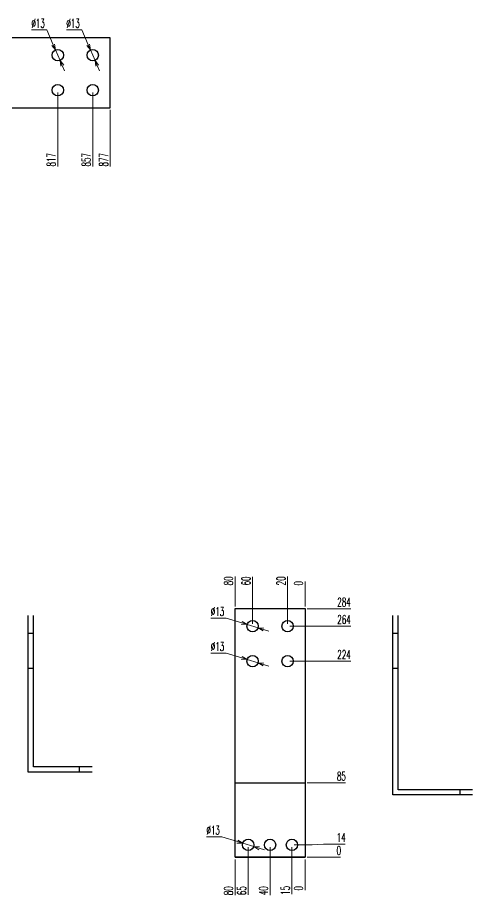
# Model space of a CAD drawing. Header units: millimetres. Extents: x 173893 to 258446, y -176540 to -123824.
# Drawn here: x 203122 to 203643, y -127905 to -126900 of the extents above; entities that cross this region are included whole.
import ezdxf

# ---------------------------------------------------------------- set-up
doc = ezdxf.new("R2010")
doc.units = ezdxf.units.MM
doc.header["$LTSCALE"] = 3
doc.layers.add('@.DM. NÉT CHÍNH', color=7, linetype='Continuous')
doc.layers.add('@.VISIBLE', color=7, linetype='Continuous')
doc.styles.add('Ann_w01', font='romans.shx', dxfattribs={"width": 0.6, "bigfont": 'chineset.shx'})
doc.dimstyles.new('Dim 01_SC05', dxfattribs={"dimscale": 5, "dimtxt": 2, "dimasz": 1.3, "dimexe": 0.5, "dimexo": 0.5, "dimgap": 0.5, "dimtad": 1, "dimtoh": 1, "dimdec": 1, "dimzin": 12, "dimdsep": 46, "dimtxsty": 'Ann_w01', "dimblk": 'OPEN30', "dimcen": 1.5, "dimclrd": 6, "dimclre": 6, "dimclrt": 3, "dimadec": 1, "dimazin": 3, "dimtm": 1e-09, "dimtfac": 1, "dimtdec": 1, "dimtmove": 0, "dimatfit": 3, "dimldrblk": 'OPEN30', "dimfxl": 1, "dimtolj": 1, "dimlwd": 20, "dimlwe": 20, "dimarcsym": 0})

# ---------------------------------------------------------------- blocks, each defined once
blk = doc.blocks.new('*D2681')
at = {"layer": '@.DM. NÉT CHÍNH', "color": 6, "linetype": 'Continuous', "lineweight": 20, "transparency": 16777216}
blk.add_line((203168.4, -126985.3), (203168.4, -127070), dxfattribs=at)
at = {"layer": 'Defpoints', "color": 0, "linetype": 'Continuous', "transparency": 16777216}
for p in [(202351.4, -126962.8), (203168.4, -126982.8), (203168.4, -127052.1)]:
    blk.add_point(p, dxfattribs=at)
at = {"layer": '@.DM. NÉT CHÍNH', "color": 3, "linetype": 'Continuous', "transparency": 16777216, "insert": (203160.9, -127062.3), "char_height": 10, "attachment_point": 5, "rotation": 90, "style": 'Ann_w01'}
blk.add_mtext('\\A1;817', dxfattribs=at)
blk = doc.blocks.new('_Open30')
at = {"color": 0, "linetype": 'ByBlock', "lineweight": -2}
for p, q in [((-1, 0.27), (0, 0)), ((0, 0), (-1, -0.27)), ((0, 0), (-1, 0))]:
    blk.add_line(p, q, dxfattribs=at)
blk = doc.blocks.new('*D2682')
at = {"layer": '@.DM. NÉT CHÍNH', "color": 6, "linetype": 'Continuous', "lineweight": 20, "transparency": 16777216}
blk.add_line((203208.4, -126985.3), (203208.4, -127070), dxfattribs=at)
at = {"layer": 'Defpoints', "color": 0, "linetype": 'Continuous', "transparency": 16777216}
for p in [(202351.4, -126962.8), (203208.4, -126982.8), (203208.4, -127052.1)]:
    blk.add_point(p, dxfattribs=at)
at = {"layer": '@.DM. NÉT CHÍNH', "color": 3, "linetype": 'Continuous', "transparency": 16777216, "insert": (203200.9, -127062.3), "char_height": 10, "attachment_point": 5, "rotation": 90, "style": 'Ann_w01'}
blk.add_mtext('\\A1;857', dxfattribs=at)
blk = doc.blocks.new('*D2683')
at = {"layer": '@.DM. NÉT CHÍNH', "color": 6, "linetype": 'Continuous', "lineweight": 20, "transparency": 16777216}
blk.add_line((203228.4, -127005.3), (203228.4, -127070), dxfattribs=at)
at = {"layer": 'Defpoints', "color": 0, "linetype": 'Continuous', "transparency": 16777216}
for p in [(202351.4, -126962.8), (203228.4, -127002.8), (203228.4, -127052.1)]:
    blk.add_point(p, dxfattribs=at)
at = {"layer": '@.DM. NÉT CHÍNH', "color": 3, "linetype": 'Continuous', "transparency": 16777216, "insert": (203220.9, -127062.3), "char_height": 10, "attachment_point": 5, "rotation": 90, "style": 'Ann_w01'}
blk.add_mtext('\\A1;877', dxfattribs=at)
blk = doc.blocks.new('*D2688')
at = {"layer": '@.DM. NÉT CHÍNH', "color": 6, "linetype": 'Continuous', "lineweight": 20, "transparency": 16777216}
for p, q in [((203178.3, -126913.9), (203196, -126913.9)), ((203196, -126913.9), (203203.3, -126930.9)), ((203211, -126948.8), (203205.8, -126936.8)), ((203213.5, -126954.7), (203216.1, -126960.7))]:
    blk.add_line(p, q, dxfattribs=at)
at = {"layer": 'Defpoints', "color": 0, "linetype": 'Continuous', "transparency": 16777216}
for p in [(203205.8, -126936.8), (203211, -126948.8)]:
    blk.add_point(p, dxfattribs=at)
at = {"layer": '@.DM. NÉT CHÍNH', "color": 6, "linetype": 'Continuous', "lineweight": 20, "transparency": 16777216, "xscale": 6.5, "yscale": 6.5, "zscale": 6.5}
for p, rotation in [((203205.8, -126936.8), 293.2804256442479), ((203211, -126948.8), 113.280425644248)]:
    blk.add_blockref('_Open30', p, dxfattribs=dict(at, rotation=rotation))
at = {"layer": '@.DM. NÉT CHÍNH', "color": 3, "linetype": 'Continuous', "transparency": 16777216, "insert": (203185.9, -126906.4), "char_height": 10, "attachment_point": 5, "style": 'Ann_w01'}
blk.add_mtext('\\A1;∅13', dxfattribs=at)
blk = doc.blocks.new('*D2689')
at = {"layer": '@.DM. NÉT CHÍNH', "color": 6, "linetype": 'Continuous', "lineweight": 20, "transparency": 16777216}
for p, q in [((203138.3, -126913.9), (203156, -126913.9)), ((203156, -126913.9), (203163.3, -126930.9)), ((203171, -126948.8), (203165.8, -126936.8)), ((203173.5, -126954.7), (203176.1, -126960.7))]:
    blk.add_line(p, q, dxfattribs=at)
at = {"layer": 'Defpoints', "color": 0, "linetype": 'Continuous', "transparency": 16777216}
for p in [(203165.8, -126936.8), (203171, -126948.8)]:
    blk.add_point(p, dxfattribs=at)
at = {"layer": '@.DM. NÉT CHÍNH', "color": 6, "linetype": 'Continuous', "lineweight": 20, "transparency": 16777216, "xscale": 6.5, "yscale": 6.5, "zscale": 6.5}
for p, rotation in [((203165.8, -126936.8), 293.2804256441184), ((203171, -126948.8), 113.2804256441184)]:
    blk.add_blockref('_Open30', p, dxfattribs=dict(at, rotation=rotation))
at = {"layer": '@.DM. NÉT CHÍNH', "color": 3, "linetype": 'Continuous', "transparency": 16777216, "insert": (203145.9, -126906.4), "char_height": 10, "attachment_point": 5, "style": 'Ann_w01'}
blk.add_mtext('\\A1;∅13', dxfattribs=at)
blk = doc.blocks.new('*D2713')
at = {"layer": '@.DM. NÉT CHÍNH', "color": 6, "linetype": 'Continuous', "lineweight": 20, "transparency": 16777216}
blk.add_line((203453.7, -127859.4), (203491.9, -127859.4), dxfattribs=at)
at = {"layer": 'Defpoints', "color": 0, "linetype": 'Continuous', "transparency": 16777216}
for p in [(203411.2, -127859.4), (203451.2, -127859.4), (203485.4, -127859.4)]:
    blk.add_point(p, dxfattribs=at)
at = {"layer": '@.DM. NÉT CHÍNH', "color": 3, "linetype": 'Continuous', "transparency": 16777216, "insert": (203489.9, -127851.9), "char_height": 10, "attachment_point": 5, "style": 'Ann_w01'}
blk.add_mtext('\\A1;0', dxfattribs=at)
blk = doc.blocks.new('*D2714')
at = {"layer": '@.DM. NÉT CHÍNH', "color": 6, "linetype": 'Continuous', "lineweight": 20, "transparency": 16777216}
for p, q in [((203438.7, -127845.4), (203459.4, -127845.4)), ((203459.4, -127845.4), (203472.4, -127844.4)), ((203472.4, -127844.4), (203497.1, -127844.4))]:
    blk.add_line(p, q, dxfattribs=at)
at = {"layer": 'Defpoints', "color": 0, "linetype": 'Continuous', "transparency": 16777216}
for p in [(203436.2, -127845.4), (203485.4, -127844.4), (203411.2, -127859.4)]:
    blk.add_point(p, dxfattribs=at)
at = {"layer": '@.DM. NÉT CHÍNH', "color": 3, "linetype": 'Continuous', "transparency": 16777216, "insert": (203492.5, -127836.9), "char_height": 10, "attachment_point": 5, "style": 'Ann_w01'}
blk.add_mtext('\\A1;14', dxfattribs=at)
blk = doc.blocks.new('*D2715')
at = {"layer": '@.DM. NÉT CHÍNH', "color": 6, "linetype": 'Continuous', "lineweight": 20, "transparency": 16777216}
blk.add_line((203453.7, -127774.4), (203497.6, -127774.4), dxfattribs=at)
at = {"layer": 'Defpoints', "color": 0, "linetype": 'Continuous', "transparency": 16777216}
for p in [(203451.2, -127774.4), (203485.4, -127774.4), (203411.2, -127859.4)]:
    blk.add_point(p, dxfattribs=at)
at = {"layer": '@.DM. NÉT CHÍNH', "color": 3, "linetype": 'Continuous', "transparency": 16777216, "insert": (203492.8, -127766.9), "char_height": 10, "attachment_point": 5, "style": 'Ann_w01'}
blk.add_mtext('\\A1;85', dxfattribs=at)
blk = doc.blocks.new('*D2716')
at = {"layer": '@.DM. NÉT CHÍNH', "color": 6, "linetype": 'Continuous', "lineweight": 20, "transparency": 16777216}
blk.add_line((203433.7, -127635.4), (203503.6, -127635.4), dxfattribs=at)
at = {"layer": 'Defpoints', "color": 0, "linetype": 'Continuous', "transparency": 16777216}
for p in [(203431.2, -127635.4), (203485.4, -127635.4), (203411.2, -127859.4)]:
    blk.add_point(p, dxfattribs=at)
at = {"layer": '@.DM. NÉT CHÍNH', "color": 3, "linetype": 'Continuous', "transparency": 16777216, "insert": (203495.8, -127627.9), "char_height": 10, "attachment_point": 5, "style": 'Ann_w01'}
blk.add_mtext('\\A1;224', dxfattribs=at)
blk = doc.blocks.new('*D2717')
at = {"layer": '@.DM. NÉT CHÍNH', "color": 6, "linetype": 'Continuous', "lineweight": 20, "transparency": 16777216}
blk.add_line((203433.7, -127595.4), (203503.6, -127595.4), dxfattribs=at)
at = {"layer": 'Defpoints', "color": 0, "linetype": 'Continuous', "transparency": 16777216}
for p in [(203431.2, -127595.4), (203485.4, -127595.4), (203411.2, -127859.4)]:
    blk.add_point(p, dxfattribs=at)
at = {"layer": '@.DM. NÉT CHÍNH', "color": 3, "linetype": 'Continuous', "transparency": 16777216, "insert": (203495.8, -127587.9), "char_height": 10, "attachment_point": 5, "style": 'Ann_w01'}
blk.add_mtext('\\A1;264', dxfattribs=at)
blk = doc.blocks.new('*D2718')
at = {"layer": '@.DM. NÉT CHÍNH', "color": 6, "linetype": 'Continuous', "lineweight": 20, "transparency": 16777216}
blk.add_line((203453.7, -127575.4), (203503.6, -127575.4), dxfattribs=at)
at = {"layer": 'Defpoints', "color": 0, "linetype": 'Continuous', "transparency": 16777216}
for p in [(203451.2, -127575.4), (203485.4, -127575.4), (203411.2, -127859.4)]:
    blk.add_point(p, dxfattribs=at)
at = {"layer": '@.DM. NÉT CHÍNH', "color": 3, "linetype": 'Continuous', "transparency": 16777216, "insert": (203495.8, -127567.9), "char_height": 10, "attachment_point": 5, "style": 'Ann_w01'}
blk.add_mtext('\\A1;284', dxfattribs=at)
blk = doc.blocks.new('*D2719')
at = {"layer": '@.DM. NÉT CHÍNH', "color": 6, "linetype": 'Continuous', "lineweight": 20, "transparency": 16777216}
blk.add_line((203371.2, -127861.9), (203371.2, -127902.7), dxfattribs=at)
at = {"layer": 'Defpoints', "color": 0, "linetype": 'Continuous', "transparency": 16777216}
for p in [(203371.2, -127859.4), (203451.2, -127859.4), (203371.2, -127890.5)]:
    blk.add_point(p, dxfattribs=at)
at = {"layer": '@.DM. NÉT CHÍNH', "color": 3, "linetype": 'Continuous', "transparency": 16777216, "insert": (203363.7, -127897.8), "char_height": 10, "attachment_point": 5, "rotation": 90, "style": 'Ann_w01'}
blk.add_mtext('\\A1;80', dxfattribs=at)
blk = doc.blocks.new('*D2720')
at = {"layer": '@.DM. NÉT CHÍNH', "color": 6, "linetype": 'Continuous', "lineweight": 20, "transparency": 16777216}
blk.add_line((203386.2, -127847.9), (203386.2, -127902.4), dxfattribs=at)
at = {"layer": 'Defpoints', "color": 0, "linetype": 'Continuous', "transparency": 16777216}
for p in [(203386.2, -127845.4), (203451.2, -127859.4), (203386.2, -127890.5)]:
    blk.add_point(p, dxfattribs=at)
at = {"layer": '@.DM. NÉT CHÍNH', "color": 3, "linetype": 'Continuous', "transparency": 16777216, "insert": (203378.7, -127897.7), "char_height": 10, "attachment_point": 5, "rotation": 90, "style": 'Ann_w01'}
blk.add_mtext('\\A1;65', dxfattribs=at)
blk = doc.blocks.new('*D2721')
at = {"layer": '@.DM. NÉT CHÍNH', "color": 6, "linetype": 'Continuous', "lineweight": 20, "transparency": 16777216}
blk.add_line((203411.2, -127847.9), (203411.2, -127902.7), dxfattribs=at)
at = {"layer": 'Defpoints', "color": 0, "linetype": 'Continuous', "transparency": 16777216}
for p in [(203411.2, -127845.4), (203451.2, -127859.4), (203411.2, -127890.5)]:
    blk.add_point(p, dxfattribs=at)
at = {"layer": '@.DM. NÉT CHÍNH', "color": 3, "linetype": 'Continuous', "transparency": 16777216, "insert": (203403.7, -127897.8), "char_height": 10, "attachment_point": 5, "rotation": 90, "style": 'Ann_w01'}
blk.add_mtext('\\A1;40', dxfattribs=at)
blk = doc.blocks.new('*D2722')
at = {"layer": '@.DM. NÉT CHÍNH', "color": 6, "linetype": 'Continuous', "lineweight": 20, "transparency": 16777216}
blk.add_line((203436.2, -127847.9), (203436.2, -127901.8), dxfattribs=at)
at = {"layer": 'Defpoints', "color": 0, "linetype": 'Continuous', "transparency": 16777216}
for p in [(203436.2, -127845.4), (203451.2, -127859.4), (203436.2, -127890.5)]:
    blk.add_point(p, dxfattribs=at)
at = {"layer": '@.DM. NÉT CHÍNH', "color": 3, "linetype": 'Continuous', "transparency": 16777216, "insert": (203428.7, -127897.4), "char_height": 10, "attachment_point": 5, "rotation": 90, "style": 'Ann_w01'}
blk.add_mtext('\\A1;15', dxfattribs=at)
blk = doc.blocks.new('*D2723')
at = {"layer": '@.DM. NÉT CHÍNH', "color": 6, "linetype": 'Continuous', "lineweight": 20, "transparency": 16777216}
blk.add_line((203451.2, -127861.9), (203451.2, -127897), dxfattribs=at)
at = {"layer": 'Defpoints', "color": 0, "linetype": 'Continuous', "transparency": 16777216}
for p in [(203451.2, -127859.4), (203451.2, -127859.4), (203451.2, -127890.5)]:
    blk.add_point(p, dxfattribs=at)
at = {"layer": '@.DM. NÉT CHÍNH', "color": 3, "linetype": 'Continuous', "transparency": 16777216, "insert": (203443.7, -127895), "char_height": 10, "attachment_point": 5, "rotation": 90, "style": 'Ann_w01'}
blk.add_mtext('\\A1;0', dxfattribs=at)
blk = doc.blocks.new('*D2724')
at = {"layer": '@.DM. NÉT CHÍNH', "color": 6, "linetype": 'Continuous', "lineweight": 20, "transparency": 16777216}
blk.add_line((203371.2, -127572.9), (203371.2, -127538.7), dxfattribs=at)
at = {"layer": 'Defpoints', "color": 0, "linetype": 'Continuous', "transparency": 16777216}
for p in [(203371.2, -127550.9), (203371.2, -127575.4), (203451.2, -127575.4)]:
    blk.add_point(p, dxfattribs=at)
at = {"layer": '@.DM. NÉT CHÍNH', "color": 3, "linetype": 'Continuous', "transparency": 16777216, "insert": (203363.7, -127543.6), "char_height": 10, "attachment_point": 5, "rotation": 90, "style": 'Ann_w01'}
blk.add_mtext('\\A1;80', dxfattribs=at)
blk = doc.blocks.new('*D2725')
at = {"layer": '@.DM. NÉT CHÍNH', "color": 6, "linetype": 'Continuous', "lineweight": 20, "transparency": 16777216}
blk.add_line((203391.2, -127592.9), (203391.2, -127539), dxfattribs=at)
at = {"layer": 'Defpoints', "color": 0, "linetype": 'Continuous', "transparency": 16777216}
for p in [(203391.2, -127550.9), (203451.2, -127575.4), (203391.2, -127595.4)]:
    blk.add_point(p, dxfattribs=at)
at = {"layer": '@.DM. NÉT CHÍNH', "color": 3, "linetype": 'Continuous', "transparency": 16777216, "insert": (203383.7, -127543.7), "char_height": 10, "attachment_point": 5, "rotation": 90, "style": 'Ann_w01'}
blk.add_mtext('\\A1;60', dxfattribs=at)
blk = doc.blocks.new('*D2726')
at = {"layer": '@.DM. NÉT CHÍNH', "color": 6, "linetype": 'Continuous', "lineweight": 20, "transparency": 16777216}
blk.add_line((203431.2, -127592.9), (203431.2, -127538.7), dxfattribs=at)
at = {"layer": 'Defpoints', "color": 0, "linetype": 'Continuous', "transparency": 16777216}
for p in [(203431.2, -127550.9), (203451.2, -127575.4), (203431.2, -127595.4)]:
    blk.add_point(p, dxfattribs=at)
at = {"layer": '@.DM. NÉT CHÍNH', "color": 3, "linetype": 'Continuous', "transparency": 16777216, "insert": (203423.7, -127543.6), "char_height": 10, "attachment_point": 5, "rotation": 90, "style": 'Ann_w01'}
blk.add_mtext('\\A1;20', dxfattribs=at)
blk = doc.blocks.new('*D2727')
at = {"layer": '@.DM. NÉT CHÍNH', "color": 6, "linetype": 'Continuous', "lineweight": 20, "transparency": 16777216}
blk.add_line((203451.2, -127572.9), (203451.2, -127544.4), dxfattribs=at)
at = {"layer": 'Defpoints', "color": 0, "linetype": 'Continuous', "transparency": 16777216}
for p in [(203451.2, -127550.9), (203451.2, -127575.4), (203451.2, -127575.4)]:
    blk.add_point(p, dxfattribs=at)
at = {"layer": '@.DM. NÉT CHÍNH', "color": 3, "linetype": 'Continuous', "transparency": 16777216, "insert": (203443.7, -127546.4), "char_height": 10, "attachment_point": 5, "rotation": 90, "style": 'Ann_w01'}
blk.add_mtext('\\A1;0', dxfattribs=at)
blk = doc.blocks.new('*D2728')
at = {"layer": '@.DM. NÉT CHÍNH', "color": 6, "linetype": 'Continuous', "lineweight": 20, "transparency": 16777216}
for p, q in [((203343.5, -127586.1), (203361.1, -127586.1)), ((203361.1, -127586.1), (203378.8, -127591.6)), ((203397.5, -127597.3), (203385, -127593.5)), ((203403.7, -127599.2), (203409.9, -127601.1))]:
    blk.add_line(p, q, dxfattribs=at)
at = {"layer": 'Defpoints', "color": 0, "linetype": 'Continuous', "transparency": 16777216}
for p in [(203385, -127593.5), (203397.5, -127597.3)]:
    blk.add_point(p, dxfattribs=at)
at = {"layer": '@.DM. NÉT CHÍNH', "color": 6, "linetype": 'Continuous', "lineweight": 20, "transparency": 16777216, "xscale": 6.5, "yscale": 6.5, "zscale": 6.5}
for p, rotation in [((203385, -127593.5), 342.9246767076456), ((203397.5, -127597.3), 162.9246767076456)]:
    blk.add_blockref('_Open30', p, dxfattribs=dict(at, rotation=rotation))
at = {"layer": '@.DM. NÉT CHÍNH', "color": 3, "linetype": 'Continuous', "transparency": 16777216, "insert": (203351.1, -127578.6), "char_height": 10, "attachment_point": 5, "style": 'Ann_w01'}
blk.add_mtext('\\A1;∅13', dxfattribs=at)
blk = doc.blocks.new('*D2729')
at = {"layer": '@.DM. NÉT CHÍNH', "color": 6, "linetype": 'Continuous', "lineweight": 20, "transparency": 16777216}
for p, q in [((203343.5, -127626.1), (203361.1, -127626.1)), ((203361.1, -127626.1), (203378.8, -127631.6)), ((203397.5, -127637.3), (203385, -127633.5)), ((203403.7, -127639.2), (203409.9, -127641.1))]:
    blk.add_line(p, q, dxfattribs=at)
at = {"layer": 'Defpoints', "color": 0, "linetype": 'Continuous', "transparency": 16777216}
for p in [(203385, -127633.5), (203397.5, -127637.3)]:
    blk.add_point(p, dxfattribs=at)
at = {"layer": '@.DM. NÉT CHÍNH', "color": 6, "linetype": 'Continuous', "lineweight": 20, "transparency": 16777216, "xscale": 6.5, "yscale": 6.5, "zscale": 6.5}
for p, rotation in [((203385, -127633.5), 342.9246767080983), ((203397.5, -127637.3), 162.9246767080984)]:
    blk.add_blockref('_Open30', p, dxfattribs=dict(at, rotation=rotation))
at = {"layer": '@.DM. NÉT CHÍNH', "color": 3, "linetype": 'Continuous', "transparency": 16777216, "insert": (203351.1, -127618.6), "char_height": 10, "attachment_point": 5, "style": 'Ann_w01'}
blk.add_mtext('\\A1;∅13', dxfattribs=at)
blk = doc.blocks.new('*D2730')
at = {"layer": '@.DM. NÉT CHÍNH', "color": 6, "linetype": 'Continuous', "lineweight": 20, "transparency": 16777216}
for p, q in [((203338.5, -127836.1), (203356.1, -127836.1)), ((203356.1, -127836.1), (203373.8, -127841.6)), ((203392.5, -127847.3), (203380, -127843.5)), ((203398.7, -127849.2), (203404.9, -127851.1))]:
    blk.add_line(p, q, dxfattribs=at)
at = {"layer": 'Defpoints', "color": 0, "linetype": 'Continuous', "transparency": 16777216}
for p in [(203380, -127843.5), (203392.5, -127847.3)]:
    blk.add_point(p, dxfattribs=at)
at = {"layer": '@.DM. NÉT CHÍNH', "color": 6, "linetype": 'Continuous', "lineweight": 20, "transparency": 16777216, "xscale": 6.5, "yscale": 6.5, "zscale": 6.5}
for p, rotation in [((203380, -127843.5), 342.9246767077261), ((203392.5, -127847.3), 162.9246767077261)]:
    blk.add_blockref('_Open30', p, dxfattribs=dict(at, rotation=rotation))
at = {"layer": '@.DM. NÉT CHÍNH', "color": 3, "linetype": 'Continuous', "transparency": 16777216, "insert": (203346.1, -127828.6), "char_height": 10, "attachment_point": 5, "style": 'Ann_w01'}
blk.add_mtext('\\A1;∅13', dxfattribs=at)

msp = doc.modelspace()

# ---------------------------------------------------------------- linework, layer by layer
at = {"layer": '@.DM. NÉT CHÍNH', "linetype": 'Continuous'}
for p, q in [((203134.62, -127603.34), (203140.62, -127603.34)), ((203551.7, -127603.34), (203557.7, -127603.34)), ((203134.62, -127643.34), (203140.62, -127643.34)), ((203551.7, -127643.34), (203557.7, -127643.34)), ((203193.07, -127756.34), (203193.07, -127762.34)), ((203628.15, -127782.34), (203628.15, -127788.34))]:
    msp.add_line(p, q, dxfattribs=at)
msp.add_lwpolyline([(202351.41, -126922.8), (202351.41, -127002.8), (203228.41, -127002.8), (203228.41, -126922.8)], close=True, dxfattribs=at)
for centre in [(203168.41, -126942.8), (203208.41, -126942.8), (203168.41, -126982.8), (203208.41, -126982.8)]:
    msp.add_circle(centre, 6.5, dxfattribs=at)
at = {"layer": '@.VISIBLE', "color": 1}
msp.add_line((203371.25, -127859.38), (203451.25, -127859.38), dxfattribs=at)
for points in [[(203371.25, -127859.38), (203371.25, -127575.38), (203451.25, -127575.38), (203451.25, -127859.38)], [(203371.25, -127859.38), (203371.25, -127774.38), (203451.25, -127774.38), (203451.25, -127859.38)]]:
    msp.add_lwpolyline(points, close=True, dxfattribs=at)
for points in [[(203207.57, -127762.34), (203134.62, -127762.34), (203134.62, -127583.34)], [(203207.57, -127756.34), (203140.62, -127756.34), (203140.62, -127583.34)], [(203642.65, -127788.34), (203551.7, -127788.34), (203551.7, -127583.34)], [(203642.65, -127782.34), (203557.7, -127782.34), (203557.7, -127583.34)]]:
    msp.add_lwpolyline(points, dxfattribs=at)
for centre in [(203391.25, -127595.38), (203431.25, -127595.38), (203391.25, -127635.38), (203431.25, -127635.38), (203386.25, -127845.38), (203411.25, -127845.38), (203411.25, -127845.38), (203436.25, -127845.38)]:
    msp.add_circle(centre, 6.5, dxfattribs=at)

# ---------------------------------------------------------------- dimensions: what is measured, and where the dimension line sits
at = {"layer": '@.DM. NÉT CHÍNH', "linetype": 'Continuous'}
for p1, p2, picture, middle in [((203170.98, -126948.78), (203165.84, -126936.83), '*D2689', (203145.89, -126913.87)), ((203210.98, -126948.78), (203205.84, -126936.83), '*D2688', (203185.89, -126913.87)), ((203397.46, -127597.29), (203385.04, -127593.47), '*D2728', (203351.07, -127586.13)), ((203397.46, -127637.29), (203385.04, -127633.47), '*D2729', (203351.07, -127626.13)), ((203392.46, -127847.29), (203380.04, -127843.47), '*D2730', (203346.07, -127836.13))]:
    dim = msp.add_diameter_dim_2p(p1=p1, p2=p2, dimstyle='Dim 01_SC05', dxfattribs=at)
    dim.commit()
    dim.dimension.update_dxf_attribs({"geometry": picture, "text_midpoint": middle, "dimtype": 163})
for feature_location, offset, dtype, origin, picture, middle in [((203168.41, -126982.8), (0, -69.29), 1, (202351.41, -126962.8), '*D2681', (203160.91, -127062.31)), ((203208.41, -126982.8), (0, -69.29), 1, (202351.41, -126962.8), '*D2682', (203200.91, -127062.31)), ((203228.41, -127002.8), (0, -49.29), 1, (202351.41, -126962.8), '*D2683', (203220.91, -127062.31)), ((203371.25, -127575.38), (0, 24.46), 1, (203451.25, -127575.38), '*D2724', (203363.75, -127543.56)), ((203391.25, -127595.38), (0, 44.46), 1, (203451.25, -127575.38), '*D2725', (203383.75, -127543.7)), ((203431.25, -127595.38), (0, 44.46), 1, (203451.25, -127575.38), '*D2726', (203423.75, -127543.56)), ((203451.24853126, -127575.37877488), (0, 24.46268888), 1, (203451.24853126, -127575.37877489), '*D2727', (203443.74853126, -127546.41608601)), ((203451.25, -127575.38), (34.18, 0), 0, (203411.25, -127859.38), '*D2718', (203495.78, -127567.88)), ((203431.25, -127595.38), (54.18, 0), 0, (203411.25, -127859.38), '*D2717', (203495.78, -127587.88)), ((203431.25, -127635.38), (54.18, 0), 0, (203411.25, -127859.38), '*D2716', (203495.78, -127627.88)), ((203451.25, -127774.38), (34.18, 0), 0, (203411.25, -127859.38), '*D2715', (203492.78, -127766.88)), ((203436.25, -127845.38), (49.18, 1), 0, (203411.25, -127859.38), '*D2714', (203492.5, -127836.88)), ((203386.25, -127845.38), (0, -45.1), 1, (203451.25, -127859.38), '*D2720', (203378.75, -127897.7)), ((203411.25, -127845.38), (0, -45.1), 1, (203451.25, -127859.38), '*D2721', (203403.75, -127897.84)), ((203451.24853126, -127859.37877488), (34.17723775, 0), 0, (203411.24853126, -127859.37877488), '*D2713', (203489.92576901, -127851.87877488)), ((203436.25, -127845.38), (0, -45.1), 1, (203451.25, -127859.38), '*D2722', (203428.75, -127897.41)), ((203371.25, -127859.38), (0, -31.1), 1, (203451.25, -127859.38), '*D2719', (203363.75, -127897.84)), ((203451.24853126, -127859.37877488), (0, -31.10448832), 1, (203451.24853126, -127859.37877489), '*D2723', (203443.74853126, -127894.9832632))]:
    dim = msp.add_ordinate_dim(feature_location=feature_location, offset=offset, dtype=dtype, origin=origin, dimstyle='Dim 01_SC05', dxfattribs=at)
    dim.commit()
    dim.dimension.update_dxf_attribs({"geometry": picture, "text_midpoint": middle})

doc.saveas('drawing.dxf')
